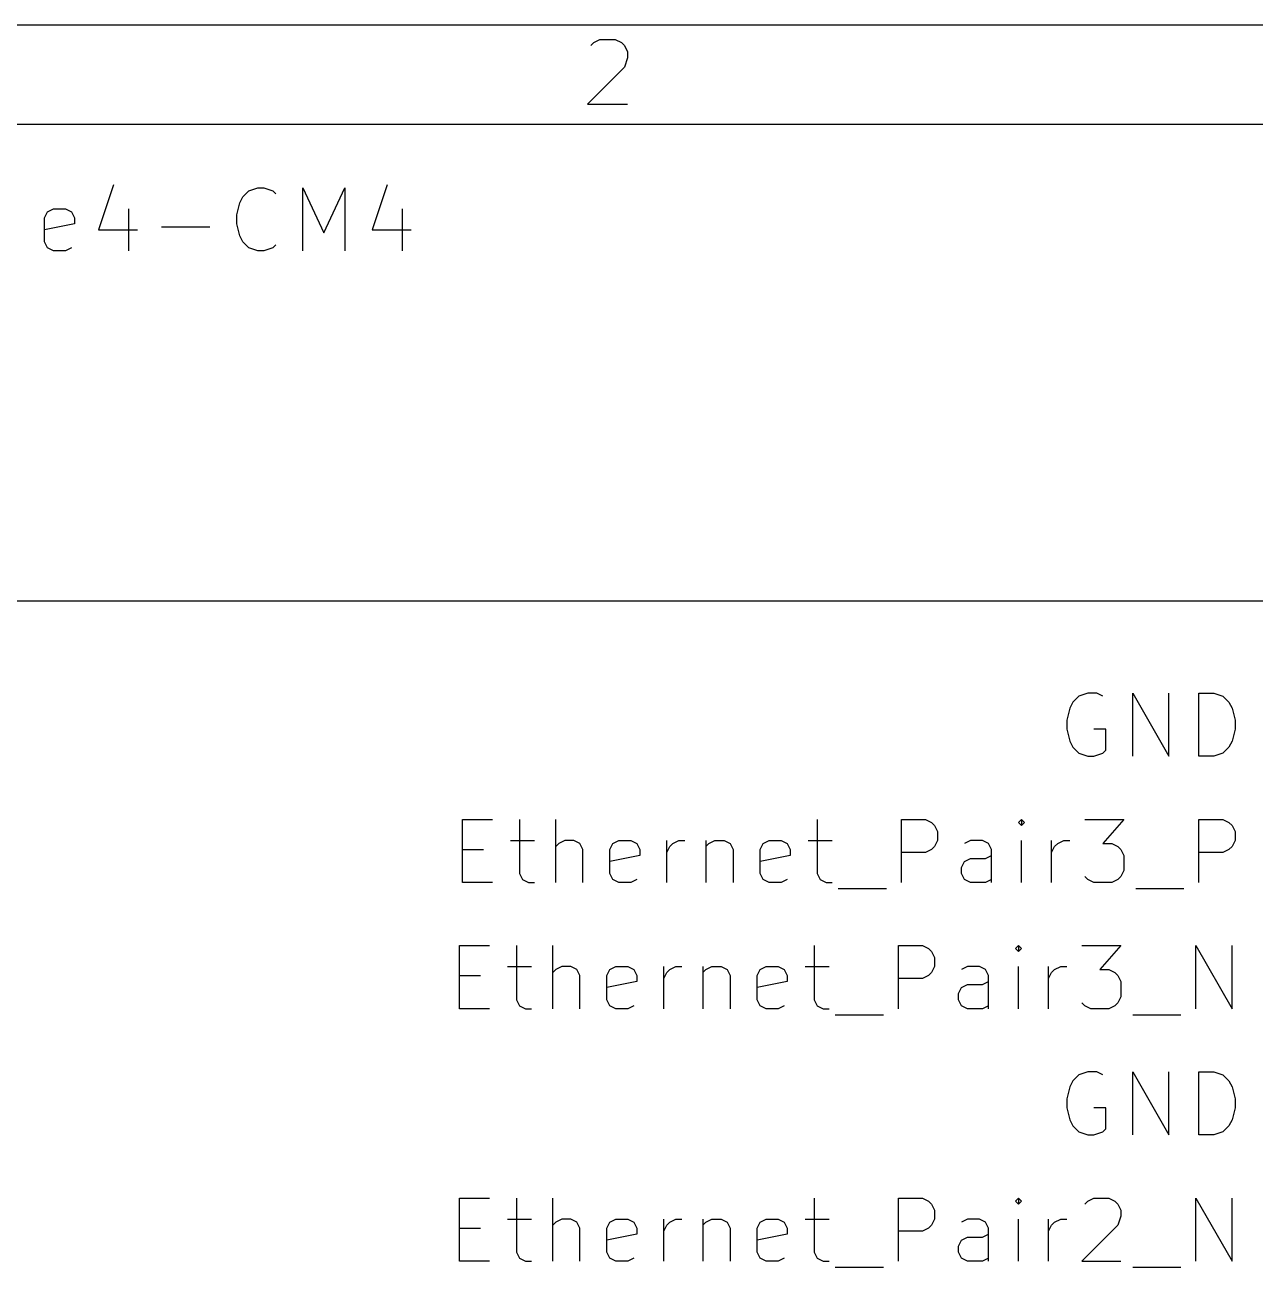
# Model space of a CAD drawing. Extents: x 0.4 to 11.3, y -7.9 to -0.4.
# Drawn here: x 2.912 to 3.886, y -1.378 to -0.394 of the extents above; entities that cross this region are included whole.
import ezdxf

# ---------------------------------------------------------------- set-up
doc = ezdxf.new("R2010")
doc.units = 0
doc.header["$MEASUREMENT"] = 0
doc.layers.add('CYAN2', color=4, linetype='CONTINUOUS')
doc.layers.add('RED2', color=1, linetype='CONTINUOUS')

msp = doc.modelspace()

# ---------------------------------------------------------------- linework, layer by layer
at = {"layer": 'CYAN2', "linetype": 'CONTINUOUS'}
for p, q in [((2.98213, -0.520425), (2.97023, -0.556138)), ((3.1988, -0.520425), (3.1869, -0.556138)), ((3.08213, -0.534709), (3.08452, -0.529949)), ((3.08452, -0.529949), (3.08928, -0.525185)), ((3.08928, -0.525185), (3.09642, -0.522803)), ((3.09642, -0.522803), (3.10118, -0.522803)), ((3.10118, -0.522803), (3.10833, -0.525185)), ((3.10833, -0.525185), (3.1107, -0.527567)), ((3.13213, -0.572803), (3.13213, -0.522803)), ((3.13213, -0.522803), (3.1488, -0.55852)), ((3.1488, -0.55852), (3.16547, -0.522803)), ((3.16547, -0.522803), (3.16547, -0.572803)), ((2.92975, -0.54185), (2.93452, -0.539472)), ((2.93452, -0.539472), (2.94404, -0.539472)), ((2.94404, -0.539472), (2.9488, -0.54185)), ((2.99404, -0.539472), (2.99404, -0.572803)), ((3.07976, -0.544232), (3.08213, -0.534709)), ((3.2107, -0.539472), (3.2107, -0.572803)), ((2.92737, -0.546614), (2.92975, -0.54185)), ((2.92737, -0.565661), (2.92737, -0.546614)), ((2.9488, -0.54185), (2.95118, -0.546614)), ((2.95118, -0.546614), (2.95118, -0.551374)), ((3.07976, -0.551374), (3.07976, -0.544232)), ((2.95118, -0.551374), (2.92737, -0.556138)), ((2.97023, -0.556138), (3.00118, -0.556138)), ((3.02023, -0.553756), (3.05833, -0.553756)), ((3.08213, -0.560898), (3.07976, -0.551374)), ((3.08452, -0.565661), (3.08213, -0.560898)), ((3.1869, -0.556138), (3.21785, -0.556138)), ((2.92975, -0.570425), (2.92737, -0.565661)), ((2.93452, -0.572803), (2.92975, -0.570425)), ((2.9488, -0.570425), (2.94404, -0.572803)), ((3.08928, -0.570425), (3.08452, -0.565661)), ((3.09642, -0.572803), (3.08928, -0.570425)), ((3.10833, -0.570425), (3.10118, -0.572803)), ((3.1107, -0.568043), (3.10833, -0.570425)), ((2.94404, -0.572803), (2.93452, -0.572803)), ((3.10118, -0.572803), (3.09642, -0.572803)), ((3.75381, -0.92313), (3.74667, -0.925512)), ((3.76095, -0.92313), (3.75381, -0.92313)), ((3.76571, -0.925512), (3.76095, -0.92313)), ((3.78952, -0.97313), (3.78952, -0.92313)), ((3.78952, -0.92313), (3.81809, -0.97313)), ((3.81809, -0.97313), (3.81809, -0.92313)), ((3.8419, -0.97313), (3.8419, -0.92313)), ((3.8419, -0.92313), (3.85381, -0.92313)), ((3.85381, -0.92313), (3.86095, -0.925512)), ((3.7419, -0.930276), (3.73952, -0.935035)), ((3.74667, -0.925512), (3.7419, -0.930276)), ((3.86095, -0.925512), (3.86571, -0.930276)), ((3.86571, -0.930276), (3.86809, -0.935035)), ((3.73952, -0.935035), (3.73714, -0.944559)), ((3.73714, -0.944559), (3.73714, -0.951701)), ((3.86809, -0.935035), (3.87047, -0.944559)), ((3.87047, -0.944559), (3.87047, -0.951701)), ((3.73714, -0.951701), (3.73952, -0.961224)), ((3.76809, -0.951701), (3.75857, -0.951701)), ((3.76809, -0.96837), (3.76809, -0.951701)), ((3.87047, -0.951701), (3.86809, -0.961224)), ((3.73952, -0.961224), (3.7419, -0.965988)), ((3.86809, -0.961224), (3.86571, -0.965988)), ((3.7419, -0.965988), (3.74667, -0.970752)), ((3.74667, -0.970752), (3.75381, -0.97313)), ((3.75381, -0.97313), (3.75857, -0.97313)), ((3.75857, -0.97313), (3.76571, -0.970752)), ((3.76571, -0.970752), (3.76809, -0.96837)), ((3.85381, -0.97313), (3.8419, -0.97313)), ((3.86095, -0.970752), (3.85381, -0.97313)), ((3.86571, -0.965988), (3.86095, -0.970752)), ((3.25857, -1.07313), (3.25857, -1.02313)), ((3.25857, -1.02313), (3.28239, -1.02313)), ((3.30381, -1.02313), (3.30381, -1.06599)), ((3.33238, -1.07313), (3.33238, -1.02313)), ((3.53952, -1.02313), (3.53952, -1.06599)), ((3.60619, -1.07313), (3.60619, -1.02313)), ((3.60619, -1.02313), (3.62524, -1.02313)), ((3.62524, -1.02313), (3.63, -1.02551)), ((3.70143, -1.02313), (3.69905, -1.02551)), ((3.70381, -1.02551), (3.70143, -1.02313)), ((3.70143, -1.02313), (3.70143, -1.02789)), ((3.75143, -1.02313), (3.78238, -1.02313)), ((3.78238, -1.02313), (3.76571, -1.04218)), ((3.8419, -1.07313), (3.8419, -1.02313)), ((3.8419, -1.02313), (3.86095, -1.02313)), ((3.86095, -1.02313), (3.86571, -1.02551)), ((3.63, -1.02551), (3.63238, -1.02789)), ((3.63238, -1.02789), (3.63476, -1.03265)), ((3.63476, -1.03265), (3.63476, -1.0398)), ((3.69905, -1.02551), (3.70143, -1.02789)), ((3.70143, -1.02789), (3.70381, -1.02551)), ((3.86571, -1.02551), (3.86809, -1.02789)), ((3.86809, -1.02789), (3.87047, -1.03265)), ((3.87047, -1.03265), (3.87047, -1.0398)), ((3.29667, -1.0398), (3.31572, -1.0398)), ((3.33476, -1.04218), (3.33238, -1.04456)), ((3.33953, -1.0398), (3.33476, -1.04218)), ((3.34667, -1.0398), (3.33953, -1.0398)), ((3.35143, -1.04218), (3.34667, -1.0398)), ((3.35381, -1.04694), (3.35143, -1.04218)), ((3.37524, -1.04694), (3.37762, -1.04218)), ((3.37762, -1.04218), (3.38238, -1.0398)), ((3.38238, -1.0398), (3.39191, -1.0398)), ((3.39191, -1.0398), (3.39667, -1.04218)), ((3.39667, -1.04218), (3.39905, -1.04694)), ((3.42048, -1.07313), (3.42048, -1.0398)), ((3.42286, -1.04456), (3.42524, -1.04218)), ((3.42524, -1.04218), (3.43, -1.0398)), ((3.43, -1.0398), (3.43476, -1.0398)), ((3.45143, -1.0398), (3.45143, -1.07313)), ((3.45143, -1.04456), (3.45381, -1.04218)), ((3.45381, -1.04218), (3.45857, -1.0398)), ((3.45857, -1.0398), (3.46572, -1.0398)), ((3.46572, -1.0398), (3.47048, -1.04218)), ((3.47048, -1.04218), (3.47286, -1.04694)), ((3.49429, -1.04694), (3.49667, -1.04218)), ((3.49667, -1.04218), (3.50143, -1.0398)), ((3.50143, -1.0398), (3.51095, -1.0398)), ((3.51095, -1.0398), (3.51571, -1.04218)), ((3.51571, -1.04218), (3.51809, -1.04694)), ((3.53238, -1.0398), (3.55143, -1.0398)), ((3.63476, -1.0398), (3.63238, -1.04456)), ((3.66095, -1.0398), (3.65619, -1.04218)), ((3.67048, -1.0398), (3.66095, -1.0398)), ((3.67524, -1.04218), (3.67048, -1.0398)), ((3.67762, -1.04694), (3.67524, -1.04218)), ((3.70143, -1.07313), (3.70143, -1.0398)), ((3.72524, -1.07313), (3.72524, -1.0398)), ((3.72762, -1.04456), (3.73, -1.04218)), ((3.73, -1.04218), (3.73476, -1.0398)), ((3.73476, -1.0398), (3.73952, -1.0398)), ((3.76571, -1.04218), (3.77286, -1.04218)), ((3.77286, -1.04218), (3.77762, -1.04456)), ((3.87047, -1.0398), (3.86809, -1.04456)), ((3.25857, -1.04694), (3.27524, -1.04694)), ((3.35381, -1.07313), (3.35381, -1.04694)), ((3.37524, -1.06599), (3.37524, -1.04694)), ((3.39905, -1.0517), (3.37524, -1.05646)), ((3.39905, -1.04694), (3.39905, -1.0517)), ((3.42048, -1.04932), (3.42286, -1.04456)), ((3.47286, -1.04694), (3.47286, -1.07313)), ((3.49429, -1.06599), (3.49429, -1.04694)), ((3.51809, -1.0517), (3.49429, -1.05646)), ((3.51809, -1.04694), (3.51809, -1.0517)), ((3.62524, -1.04932), (3.60619, -1.04932)), ((3.63, -1.04694), (3.62524, -1.04932)), ((3.63238, -1.04456), (3.63, -1.04694)), ((3.67286, -1.05408), (3.67762, -1.0517)), ((3.67762, -1.07313), (3.67762, -1.04694)), ((3.72524, -1.04932), (3.72762, -1.04456)), ((3.77762, -1.04456), (3.78, -1.04694)), ((3.78, -1.04694), (3.78238, -1.0517)), ((3.78238, -1.0517), (3.78238, -1.06361)), ((3.86095, -1.04932), (3.8419, -1.04932)), ((3.86571, -1.04694), (3.86095, -1.04932)), ((3.86809, -1.04456), (3.86571, -1.04694)), ((3.65381, -1.06122), (3.65619, -1.05646)), ((3.65381, -1.06599), (3.65381, -1.06122)), ((3.65619, -1.05646), (3.66095, -1.05408)), ((3.66095, -1.05408), (3.67286, -1.05408)), ((3.30381, -1.06599), (3.30619, -1.07075)), ((3.30619, -1.07075), (3.31096, -1.07313)), ((3.37762, -1.07075), (3.37524, -1.06599)), ((3.38238, -1.07313), (3.37762, -1.07075)), ((3.39667, -1.07075), (3.39191, -1.07313)), ((3.49667, -1.07075), (3.49429, -1.06599)), ((3.50143, -1.07313), (3.49667, -1.07075)), ((3.51571, -1.07075), (3.51095, -1.07313)), ((3.53952, -1.06599), (3.54191, -1.07075)), ((3.54191, -1.07075), (3.54667, -1.07313)), ((3.65619, -1.07075), (3.65381, -1.06599)), ((3.66095, -1.07313), (3.65619, -1.07075)), ((3.67762, -1.07075), (3.67286, -1.07313)), ((3.75381, -1.07075), (3.75143, -1.06837)), ((3.75857, -1.07313), (3.75381, -1.07075)), ((3.77762, -1.07075), (3.77286, -1.07313)), ((3.78, -1.06837), (3.77762, -1.07075)), ((3.78238, -1.06361), (3.78, -1.06837)), ((3.28239, -1.07313), (3.25857, -1.07313)), ((3.31096, -1.07313), (3.31572, -1.07313)), ((3.39191, -1.07313), (3.38238, -1.07313)), ((3.51095, -1.07313), (3.50143, -1.07313)), ((3.54667, -1.07313), (3.55143, -1.07313)), ((3.55619, -1.07789), (3.59429, -1.07789)), ((3.67286, -1.07313), (3.66095, -1.07313)), ((3.77286, -1.07313), (3.75857, -1.07313)), ((3.79191, -1.07789), (3.83, -1.07789)), ((3.25619, -1.17313), (3.25619, -1.12313)), ((3.25619, -1.12313), (3.28, -1.12313)), ((3.30143, -1.12313), (3.30143, -1.16599)), ((3.33, -1.17313), (3.33, -1.12313)), ((3.53714, -1.12313), (3.53714, -1.16599)), ((3.60381, -1.17313), (3.60381, -1.12313)), ((3.60381, -1.12313), (3.62285, -1.12313)), ((3.62285, -1.12313), (3.62762, -1.12551)), ((3.62762, -1.12551), (3.63, -1.12789)), ((3.63, -1.12789), (3.63238, -1.13265)), ((3.69904, -1.12313), (3.69667, -1.12551)), ((3.69667, -1.12551), (3.69904, -1.12789)), ((3.70143, -1.12551), (3.69904, -1.12313)), ((3.69904, -1.12313), (3.69904, -1.12789)), ((3.69904, -1.12789), (3.70143, -1.12551)), ((3.74905, -1.12313), (3.78, -1.12313)), ((3.78, -1.12313), (3.76333, -1.14218)), ((3.83952, -1.17313), (3.83952, -1.12313)), ((3.83952, -1.12313), (3.86809, -1.17313)), ((3.86809, -1.17313), (3.86809, -1.12313)), ((3.29429, -1.1398), (3.31333, -1.1398)), ((3.33715, -1.1398), (3.33238, -1.14218)), ((3.34429, -1.1398), (3.33715, -1.1398)), ((3.34905, -1.14218), (3.34429, -1.1398)), ((3.37524, -1.14218), (3.38, -1.1398)), ((3.38, -1.1398), (3.38952, -1.1398)), ((3.38952, -1.1398), (3.39428, -1.14218)), ((3.41809, -1.17313), (3.41809, -1.1398)), ((3.42286, -1.14218), (3.42762, -1.1398)), ((3.42762, -1.1398), (3.43238, -1.1398)), ((3.44905, -1.1398), (3.44905, -1.17313)), ((3.45143, -1.14218), (3.45619, -1.1398)), ((3.45619, -1.1398), (3.46333, -1.1398)), ((3.46333, -1.1398), (3.46809, -1.14218)), ((3.49428, -1.14218), (3.49905, -1.1398)), ((3.49905, -1.1398), (3.50857, -1.1398)), ((3.50857, -1.1398), (3.51333, -1.14218)), ((3.53, -1.1398), (3.54905, -1.1398)), ((3.63238, -1.1398), (3.63, -1.14456)), ((3.63238, -1.13265), (3.63238, -1.1398)), ((3.65857, -1.1398), (3.65381, -1.14218)), ((3.66809, -1.1398), (3.65857, -1.1398)), ((3.67285, -1.14218), (3.66809, -1.1398)), ((3.69904, -1.17313), (3.69904, -1.1398)), ((3.72285, -1.17313), (3.72285, -1.1398)), ((3.72762, -1.14218), (3.73238, -1.1398)), ((3.73238, -1.1398), (3.73714, -1.1398)), ((3.25619, -1.14694), (3.27286, -1.14694)), ((3.33238, -1.14218), (3.33, -1.14456)), ((3.35143, -1.14694), (3.34905, -1.14218)), ((3.35143, -1.17313), (3.35143, -1.14694)), ((3.37286, -1.14694), (3.37524, -1.14218)), ((3.37286, -1.16599), (3.37286, -1.14694)), ((3.39428, -1.14218), (3.39667, -1.14694)), ((3.39667, -1.14694), (3.39667, -1.1517)), ((3.41809, -1.14932), (3.42048, -1.14456)), ((3.42048, -1.14456), (3.42286, -1.14218)), ((3.44905, -1.14456), (3.45143, -1.14218)), ((3.46809, -1.14218), (3.47048, -1.14694)), ((3.47048, -1.14694), (3.47048, -1.17313)), ((3.49191, -1.14694), (3.49428, -1.14218)), ((3.49191, -1.16599), (3.49191, -1.14694)), ((3.51333, -1.14218), (3.51571, -1.14694)), ((3.51571, -1.14694), (3.51571, -1.1517)), ((3.62285, -1.14932), (3.60381, -1.14932)), ((3.62762, -1.14694), (3.62285, -1.14932)), ((3.63, -1.14456), (3.62762, -1.14694)), ((3.67524, -1.14694), (3.67285, -1.14218)), ((3.67524, -1.17313), (3.67524, -1.14694)), ((3.72285, -1.14932), (3.72524, -1.14456)), ((3.72524, -1.14456), (3.72762, -1.14218)), ((3.76333, -1.14218), (3.77048, -1.14218)), ((3.77048, -1.14218), (3.77524, -1.14456)), ((3.77524, -1.14456), (3.77762, -1.14694)), ((3.77762, -1.14694), (3.78, -1.1517)), ((3.39667, -1.1517), (3.37286, -1.15646)), ((3.51571, -1.1517), (3.49191, -1.15646)), ((3.65143, -1.16122), (3.65381, -1.15646)), ((3.65143, -1.16599), (3.65143, -1.16122)), ((3.65381, -1.15646), (3.65857, -1.15408)), ((3.65857, -1.15408), (3.67048, -1.15408)), ((3.67048, -1.15408), (3.67524, -1.1517)), ((3.78, -1.1517), (3.78, -1.16361)), ((3.30143, -1.16599), (3.30381, -1.17075)), ((3.30381, -1.17075), (3.30857, -1.17313)), ((3.37524, -1.17075), (3.37286, -1.16599)), ((3.38, -1.17313), (3.37524, -1.17075)), ((3.39428, -1.17075), (3.38952, -1.17313)), ((3.49428, -1.17075), (3.49191, -1.16599)), ((3.49905, -1.17313), (3.49428, -1.17075)), ((3.51333, -1.17075), (3.50857, -1.17313)), ((3.53714, -1.16599), (3.53952, -1.17075)), ((3.53952, -1.17075), (3.54429, -1.17313)), ((3.65381, -1.17075), (3.65143, -1.16599)), ((3.65857, -1.17313), (3.65381, -1.17075)), ((3.67524, -1.17075), (3.67048, -1.17313)), ((3.75143, -1.17075), (3.74905, -1.16837)), ((3.75619, -1.17313), (3.75143, -1.17075)), ((3.77524, -1.17075), (3.77048, -1.17313)), ((3.77762, -1.16837), (3.77524, -1.17075)), ((3.78, -1.16361), (3.77762, -1.16837)), ((3.28, -1.17313), (3.25619, -1.17313)), ((3.30857, -1.17313), (3.31333, -1.17313)), ((3.38952, -1.17313), (3.38, -1.17313)), ((3.50857, -1.17313), (3.49905, -1.17313)), ((3.54429, -1.17313), (3.54905, -1.17313)), ((3.55381, -1.17789), (3.59191, -1.17789)), ((3.67048, -1.17313), (3.65857, -1.17313)), ((3.77048, -1.17313), (3.75619, -1.17313)), ((3.78952, -1.17789), (3.82762, -1.17789)), ((3.74667, -1.22551), (3.7419, -1.23028)), ((3.75381, -1.22313), (3.74667, -1.22551)), ((3.76095, -1.22313), (3.75381, -1.22313)), ((3.76571, -1.22551), (3.76095, -1.22313)), ((3.78952, -1.27313), (3.78952, -1.22313)), ((3.78952, -1.22313), (3.81809, -1.27313)), ((3.81809, -1.27313), (3.81809, -1.22313)), ((3.8419, -1.27313), (3.8419, -1.22313)), ((3.8419, -1.22313), (3.85381, -1.22313)), ((3.85381, -1.22313), (3.86095, -1.22551)), ((3.86095, -1.22551), (3.86571, -1.23028)), ((3.73952, -1.23504), (3.73714, -1.24456)), ((3.7419, -1.23028), (3.73952, -1.23504)), ((3.86571, -1.23028), (3.86809, -1.23504)), ((3.86809, -1.23504), (3.87047, -1.24456)), ((3.73714, -1.24456), (3.73714, -1.2517)), ((3.87047, -1.24456), (3.87047, -1.2517)), ((3.73714, -1.2517), (3.73952, -1.26122)), ((3.76809, -1.2517), (3.75857, -1.2517)), ((3.76809, -1.26837), (3.76809, -1.2517)), ((3.87047, -1.2517), (3.86809, -1.26122)), ((3.73952, -1.26122), (3.7419, -1.26599)), ((3.7419, -1.26599), (3.74667, -1.27075)), ((3.76571, -1.27075), (3.76809, -1.26837)), ((3.86571, -1.26599), (3.86095, -1.27075)), ((3.86809, -1.26122), (3.86571, -1.26599)), ((3.74667, -1.27075), (3.75381, -1.27313)), ((3.75381, -1.27313), (3.75857, -1.27313)), ((3.75857, -1.27313), (3.76571, -1.27075)), ((3.85381, -1.27313), (3.8419, -1.27313)), ((3.86095, -1.27075), (3.85381, -1.27313)), ((3.25619, -1.37313), (3.25619, -1.32313)), ((3.25619, -1.32313), (3.28, -1.32313)), ((3.30143, -1.32313), (3.30143, -1.36599)), ((3.33, -1.37313), (3.33, -1.32313)), ((3.53714, -1.32313), (3.53714, -1.36599)), ((3.60381, -1.37313), (3.60381, -1.32313)), ((3.60381, -1.32313), (3.62285, -1.32313)), ((3.62285, -1.32313), (3.62762, -1.32551)), ((3.62762, -1.32551), (3.63, -1.32789)), ((3.63, -1.32789), (3.63238, -1.33265)), ((3.69904, -1.32313), (3.69667, -1.32551)), ((3.69667, -1.32551), (3.69904, -1.32789)), ((3.70143, -1.32551), (3.69904, -1.32313)), ((3.69904, -1.32313), (3.69904, -1.32789)), ((3.69904, -1.32789), (3.70143, -1.32551)), ((3.75143, -1.32789), (3.75381, -1.32551)), ((3.75381, -1.32551), (3.75857, -1.32313)), ((3.75857, -1.32313), (3.77048, -1.32313)), ((3.77048, -1.32313), (3.77524, -1.32551)), ((3.77524, -1.32551), (3.77762, -1.32789)), ((3.77762, -1.32789), (3.78, -1.33265)), ((3.83952, -1.37313), (3.83952, -1.32313)), ((3.83952, -1.32313), (3.86809, -1.37313)), ((3.86809, -1.37313), (3.86809, -1.32313)), ((3.63238, -1.33265), (3.63238, -1.3398)), ((3.78, -1.33742), (3.77762, -1.34456)), ((3.78, -1.33265), (3.78, -1.33742)), ((3.25619, -1.34694), (3.27286, -1.34694)), ((3.29429, -1.3398), (3.31333, -1.3398)), ((3.33238, -1.34218), (3.33, -1.34456)), ((3.33715, -1.3398), (3.33238, -1.34218)), ((3.34429, -1.3398), (3.33715, -1.3398)), ((3.34905, -1.34218), (3.34429, -1.3398)), ((3.35143, -1.34694), (3.34905, -1.34218)), ((3.35143, -1.37313), (3.35143, -1.34694)), ((3.37286, -1.34694), (3.37524, -1.34218)), ((3.37286, -1.36599), (3.37286, -1.34694)), ((3.37524, -1.34218), (3.38, -1.3398)), ((3.38, -1.3398), (3.38952, -1.3398)), ((3.38952, -1.3398), (3.39428, -1.34218)), ((3.39428, -1.34218), (3.39667, -1.34694)), ((3.39667, -1.34694), (3.39667, -1.3517)), ((3.41809, -1.37313), (3.41809, -1.3398)), ((3.41809, -1.34932), (3.42048, -1.34456)), ((3.42048, -1.34456), (3.42286, -1.34218)), ((3.42286, -1.34218), (3.42762, -1.3398)), ((3.42762, -1.3398), (3.43238, -1.3398)), ((3.44905, -1.3398), (3.44905, -1.37313)), ((3.44905, -1.34456), (3.45143, -1.34218)), ((3.45143, -1.34218), (3.45619, -1.3398)), ((3.45619, -1.3398), (3.46333, -1.3398)), ((3.46333, -1.3398), (3.46809, -1.34218)), ((3.46809, -1.34218), (3.47048, -1.34694)), ((3.47048, -1.34694), (3.47048, -1.37313)), ((3.49191, -1.34694), (3.49428, -1.34218)), ((3.49191, -1.36599), (3.49191, -1.34694)), ((3.49428, -1.34218), (3.49905, -1.3398)), ((3.49905, -1.3398), (3.50857, -1.3398)), ((3.50857, -1.3398), (3.51333, -1.34218)), ((3.51333, -1.34218), (3.51571, -1.34694)), ((3.51571, -1.34694), (3.51571, -1.3517)), ((3.53, -1.3398), (3.54905, -1.3398)), ((3.62762, -1.34694), (3.62285, -1.34932)), ((3.63, -1.34456), (3.62762, -1.34694)), ((3.63238, -1.3398), (3.63, -1.34456)), ((3.65857, -1.3398), (3.65381, -1.34218)), ((3.66809, -1.3398), (3.65857, -1.3398)), ((3.67285, -1.34218), (3.66809, -1.3398)), ((3.67524, -1.34694), (3.67285, -1.34218)), ((3.67524, -1.37313), (3.67524, -1.34694)), ((3.69904, -1.37313), (3.69904, -1.3398)), ((3.72285, -1.37313), (3.72285, -1.3398)), ((3.72285, -1.34932), (3.72524, -1.34456)), ((3.72524, -1.34456), (3.72762, -1.34218)), ((3.72762, -1.34218), (3.73238, -1.3398)), ((3.73238, -1.3398), (3.73714, -1.3398)), ((3.77762, -1.34456), (3.74905, -1.37313)), ((3.39667, -1.3517), (3.37286, -1.35646)), ((3.51571, -1.3517), (3.49191, -1.35646)), ((3.62285, -1.34932), (3.60381, -1.34932)), ((3.65143, -1.36122), (3.65381, -1.35646)), ((3.65381, -1.35646), (3.65857, -1.35408)), ((3.65857, -1.35408), (3.67048, -1.35408)), ((3.67048, -1.35408), (3.67524, -1.3517)), ((3.30143, -1.36599), (3.30381, -1.37075)), ((3.37524, -1.37075), (3.37286, -1.36599)), ((3.49428, -1.37075), (3.49191, -1.36599)), ((3.53714, -1.36599), (3.53952, -1.37075)), ((3.65143, -1.36599), (3.65143, -1.36122)), ((3.65381, -1.37075), (3.65143, -1.36599)), ((3.28, -1.37313), (3.25619, -1.37313)), ((3.30381, -1.37075), (3.30857, -1.37313)), ((3.30857, -1.37313), (3.31333, -1.37313)), ((3.38, -1.37313), (3.37524, -1.37075)), ((3.38952, -1.37313), (3.38, -1.37313)), ((3.39428, -1.37075), (3.38952, -1.37313)), ((3.49905, -1.37313), (3.49428, -1.37075)), ((3.50857, -1.37313), (3.49905, -1.37313)), ((3.51333, -1.37075), (3.50857, -1.37313)), ((3.53952, -1.37075), (3.54429, -1.37313)), ((3.54429, -1.37313), (3.54905, -1.37313)), ((3.65857, -1.37313), (3.65381, -1.37075)), ((3.67048, -1.37313), (3.65857, -1.37313)), ((3.67524, -1.37075), (3.67048, -1.37313)), ((3.74905, -1.37313), (3.78, -1.37313)), ((3.55381, -1.37789), (3.59191, -1.37789)), ((3.78952, -1.37789), (3.82762, -1.37789))]:
    msp.add_line(p, q, dxfattribs=at)
at = {"layer": 'RED2', "linetype": 'CONTINUOUS'}
for p, q in [((0.393701, -0.393701), (11.2993, -0.393701)), ((3.36009, -0.410138), (3.36252, -0.407701)), ((3.36252, -0.407701), (3.3674, -0.405264)), ((3.3674, -0.405264), (3.37958, -0.405264)), ((3.37958, -0.405264), (3.38446, -0.407701)), ((3.38446, -0.407701), (3.38689, -0.410138)), ((3.38689, -0.410138), (3.38933, -0.415012)), ((3.38933, -0.419886), (3.38689, -0.427197)), ((3.38933, -0.415012), (3.38933, -0.419886)), ((3.38689, -0.427197), (3.35765, -0.456445)), ((3.35765, -0.456445), (3.38933, -0.456445)), ((0.472441, -0.472441), (11.2206, -0.472441)), ((1.7, -0.85), (3.9, -0.85))]:
    msp.add_line(p, q, dxfattribs=at)

doc.saveas('drawing.dxf')
